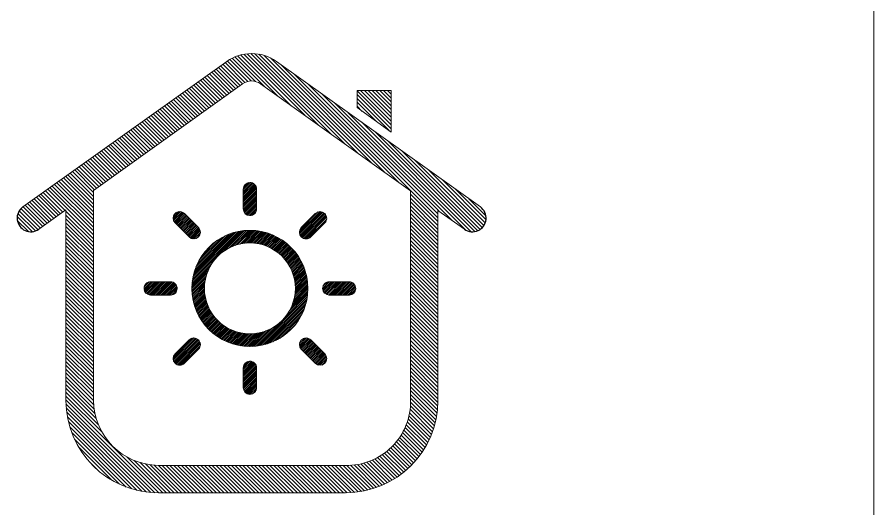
# Model space of a CAD drawing. Header units: inches. Extents: x -244 to 524, y 600 to 1121.
# Drawn here: x 270.12 to 301.58, y 930.99 to 949.04 of the extents above; entities that cross this region are included whole.
import ezdxf

# ---------------------------------------------------------------- set-up
doc = ezdxf.new("R2010")
doc.units = ezdxf.units.IN
doc.layers.add('1', color=7, linetype='Continuous', true_color=0xffffff)
doc.layers.add('DWG', color=7, linetype='Continuous')

msp = doc.modelspace()

# ---------------------------------------------------------------- hatches: boundary and pattern name
h = msp.add_hatch()
h.set_pattern_fill('ANSI31', color=256, scale=0.03146000000000001, angle=180)
h.set_pattern_definition([(135, (33324.97674560169, -2876.808135552522), (0.0706297143922089, 0.07062971439220891), [])])
edge = h.paths.add_edge_path(flags=16)
edge.add_arc((282.2265145534338, 934.9239056093953), 2.336965013614955, -91.25370356869422, 1.2596779101122024, ccw=False)
edge.add_line((282.1753829062123, 932.5875000304096), (275.3054032475683, 932.5875000304062))
edge.add_arc((275.3349335219697, 935.0060790599774), 2.418759301664686, 180.6935628474613, 269.3004669271686, ccw=False)
edge.add_line((272.9163514284712, 934.9768008018876), (272.9163514284829, 942.6821136357452))
edge.add_line((272.9163514284829, 942.6821136357452), (278.3991559144326, 946.5915264814545))
edge.add_arc((278.7279918615515, 946.1303464328931), 0.5664098492335727, 54.50993046500702, 125.49006953424751, ccw=False)
edge.add_line((279.0568278086766, 946.5915264814499), (284.5629147881335, 942.6655124821883))
edge.add_line((284.5629147881335, 942.6655124821883), (284.562914788122, 934.9752808778538))
edge = h.paths.add_edge_path()
edge.add_arc((270.6210901413298, 941.6634387171028), 0.5031195541363783, 125.49006953456649, 305.49006953469797, ccw=False)
edge.add_line((270.3289981247058, 942.0730867850556), (277.814971881184, 947.4108226173704))
edge.add_arc((278.7279918615547, 946.1303464328836), 1.5726489575264, 54.50993046543363, 125.49006953456649, ccw=False)
edge.add_line((279.6410118419197, 947.4108226173704), (287.1269855984037, 942.0730867850556))
edge.add_arc((286.8348935817793, 941.6634387171028), 0.5031195541363783, -125.49006953468893, 54.50993046543363, ccw=False)
edge.add_line((286.5428015651551, 941.2537906491497), (285.5696347881212, 941.9476893115772))
edge.add_line((285.5696347881212, 941.9476893115797), (285.5696347881212, 934.9760073971726))
edge.add_arc((282.1744074213581, 934.9760073971696), 3.39522736676545, -90, 5.212541509536095e-11, ccw=False)
edge.add_line((282.1744074213581, 931.5807800304083), (275.304858795241, 931.5807800304083))
edge.add_arc((275.304858795241, 934.9760073971726), 3.39522736676545, 180, 270, ccw=False)
edge.add_line((271.909631428478, 934.9760073971726), (271.909631428478, 941.9642904651256))
edge.add_line((271.909631428478, 941.9642904651231), (270.9131821579541, 941.2537906491497))
h.paths.add_polyline_path([(282.5997705640527, 946.3516557300294), (282.5997705640467, 945.7181275256413), (283.8560046897652, 944.8223928991616), (283.8560046897595, 946.3516557300294)], flags=16)
h = msp.add_hatch()
h.set_pattern_fill('ANSI31', color=256, scale=0.0144233040814015)
h.set_pattern_definition([(44.99999999999999, (-8162.248410317358, 1363.037878882666), (-0.03238124119076188, 0.03238124119076185), [])])
edge = h.paths.add_edge_path()
edge.add_arc((281.2403261843471, 936.5068900803465), 0.2451961693876162, 224.9999999990908, 314.9999999985288, ccw=False)
edge.add_line((281.0669463102494, 936.3335102062542), (280.5531354077685, 936.8473211087262))
edge.add_arc((280.7265152818642, 937.0207009828248), 0.2451961693907642, 135.0000000006199, 225.0000000004381, ccw=False)
edge.add_arc((280.7265152818657, 937.0207009828205), 0.2451961693949734, 44.999999999884324, 135.0000000001157, ccw=False)
edge.add_line((280.8998951559664, 937.1940808569202), (281.4137060584376, 936.6802699544473))
edge.add_arc((281.2403261843382, 936.5068900803471), 0.2451961693943897, -45.000000000119826, 45.000000000119826, ccw=False)
edge = h.paths.add_edge_path()
edge.add_arc((276.0889822893179, 941.6582339753757), 0.2451961693893316, 135.0000000016076, 225.0000000010373)
edge.add_line((275.9156024152249, 941.4848541012764), (276.429413317693, 940.9710431988005))
edge.add_arc((276.6027931917953, 941.1444230728966), 0.2451961693936292, 224.9999999989751, 314.9999999987767)
edge.add_arc((276.6027931917912, 941.1444230728941), 0.2451961693946727, 314.9999999998802, 405.0000000001198)
edge.add_line((276.7761730658909, 941.3178029469946), (276.262362163418, 941.831613849467))
edge.add_arc((276.0889822893175, 941.6582339753672), 0.2451961693949734, 44.99999999988428, 135.0000000001157)
edge = h.paths.add_edge_path()
edge.add_arc((276.0889822893191, 936.5068900803396), 0.2451961693887657, 134.9999999994917, 224.9999999989214, ccw=False)
edge.add_line((275.9156024152249, 936.6802699544367), (276.429413317693, 937.1940808569118))
edge.add_arc((276.6027931917961, 937.0207009828164), 0.2451961693936292, 45.000000001487706, 135.0000000012894, ccw=False)
edge.add_arc((276.6027931917902, 937.0207009828189), 0.2451961693960875, -45.000000000119826, 45.000000000119826, ccw=False)
edge.add_line((276.7761730658909, 936.8473211087176), (276.262362163418, 936.3335102062451))
edge.add_arc((276.08898228932, 936.5068900803444), 0.2451961693927095, 224.9999999995537, 314.99999999978513, ccw=False)
edge = h.paths.add_edge_path()
edge.add_arc((281.2403261843448, 941.6582339753645), 0.2451961693910117, 45.00000000153734, 135.0000000009753)
edge.add_line((281.0669463102446, 941.831613849459), (280.5531354077717, 941.3178029469866))
edge.add_arc((280.7265152818655, 941.1444230728866), 0.2451961693901983, 134.999999999033, 224.9999999988511)
edge.add_arc((280.7265152818663, 941.1444230728926), 0.2451961693949734, 224.999999999752, 314.9999999999835)
edge.add_line((280.8998951559664, 940.9710431987926), (281.4137060584376, 941.484854101265))
edge.add_arc((281.2403261843377, 941.6582339753659), 0.2451961693952386, 314.9999999998802, 405.0000000001198)
edge = h.paths.add_edge_path()
edge.add_arc((282.3072044372264, 939.0825620278656), 0.2451961693912086, 269.9999999985564, 359.9999999979895, ccw=False)
edge.add_line((282.3072044372202, 938.8373658584744), (281.5805660904448, 938.8373658584719))
edge.add_arc((281.580566090443, 939.0825620278595), 0.2451961693875819, 180.0000000006078, 270.0000000004208, ccw=False)
edge.add_arc((281.5805660904476, 939.0825620278606), 0.2451961693920839, 90.00000000063119, 180.000000000865, ccw=False)
edge.add_line((281.5805660904448, 939.3277581972527), (282.3072044372202, 939.3277581972527))
edge.add_arc((282.3072044372214, 939.0825620278565), 0.2451961693960856, 7.008793545537628e-11, 90.00000000030388, ccw=False)
edge = h.paths.add_edge_path()
edge.add_arc((275.022104036429, 939.0825620278615), 0.2451961693872068, 180.0000000010754, 270.0000000005085)
edge.add_line((275.0221040364312, 938.8373658584744), (275.7487423832113, 938.8373658584719))
edge.add_arc((275.7487423832146, 939.0825620278613), 0.2451961693891826, 269.9999999992052, 359.9999999990181)
edge.add_arc((275.7487423832102, 939.082562027859), 0.2451961693936846, 359.9999999995091, 449.9999999997428)
edge.add_line((275.7487423832113, 939.3277581972527), (275.0221040364343, 939.3277581972527))
edge.add_arc((275.0221040364355, 939.082562027859), 0.2451961693936846, 90.00000000025715, 180.0000000004909)
edge = h.paths.add_edge_path()
edge.add_arc((278.6646542368345, 935.440011827458), 0.2451961693885824, 179.9999999988779, 269.99999999831095, ccw=False)
edge.add_line((278.4194580674459, 935.440011827463), (278.4194580674427, 936.1666501742361))
edge.add_arc((278.6646542368332, 936.1666501742413), 0.2451961693905833, 90.00000000140273, 180.0000000012157, ccw=False)
edge.add_arc((278.6646542368301, 936.1666501742343), 0.2451961693976864, 4.4417447497835383e-10, 90.00000000067803, ccw=False)
edge.add_line((278.9098504062279, 936.1666501742361), (278.9098504062279, 935.4400118274646))
edge.add_arc((278.6646542368306, 935.4400118274671), 0.2451961693972862, 269.9999999992285, 359.9999999994623, ccw=False)
edge = h.paths.add_edge_path()
edge.add_arc((278.6646542368342, 942.7251122282553), 0.2451961693883823, 90.00000000164229, 180.0000000010754)
edge.add_line((278.4194580674459, 942.7251122282505), (278.4194580674427, 941.9984738814774))
edge.add_arc((278.6646542368335, 941.9984738814719), 0.2451961693907833, 179.9999999987376, 269.9999999985505)
edge.add_arc((278.66465423683, 941.998473881479), 0.2451961693978865, 269.9999999993688, 359.9999999996026)
edge.add_line((278.9098504062279, 941.9984738814774), (278.9098504062279, 942.7251122282491))
edge.add_arc((278.6646542368307, 942.7251122282466), 0.2451961693970862, 5.844425387247636e-10, 90.00000000081822)
edge = h.paths.add_edge_path(flags=17)
edge.add_arc((278.6646542368273, 939.082562027857), 1.669464730106773, 0, 360)
edge = h.paths.add_edge_path()
edge.add_arc((278.6646542368273, 939.082562027857), 2.131010460711622, 0, 360)

# ---------------------------------------------------------------- linework, layer by layer
at = {"lineweight": 5}
for p, q in [((283.8560046897595, 946.3516557300294), (282.5997705640527, 946.3516557300294)), ((282.5997705640527, 946.3516557300294), (282.5997705640467, 945.7181275256413)), ((283.8560046897652, 944.8223928991616), (283.8560046897595, 946.3516557300294)), ((271.909631428478, 941.9642904651256), (271.909631428478, 934.9760073971726)), ((275.304858795241, 931.5807800304083), (282.1744074213581, 931.5807800304083))]:
    msp.add_line(p, q, dxfattribs=at)
for points in [[(284.562914788122, 934.9752808778538, -0.427120995568998), (282.1753829062123, 932.5875000304096), (275.3054032475683, 932.5875000304062, -0.4071099223713556), (272.9163514284712, 934.9768008018876), (272.9163514284829, 942.6821136357452), (278.3991559144326, 946.5915264814545, -0.320006987056224), (279.0568278086766, 946.5915264814499), (284.5629147881335, 942.6655124821883)], [(278.6646542368273, 942.9703083976435, 0.4142135623701922), (278.4194580674459, 942.7251122282505), (278.4194580674427, 941.9984738814774, 0.414213562372151), (278.6646542368273, 941.7532777120812, 0.4142135623743056), (278.9098504062279, 941.9984738814774), (278.9098504062279, 942.7251122282491, 0.4142135623743056)], [(275.9156024152168, 941.831613849467, 0.4142135623701922), (275.9156024152249, 941.4848541012764), (276.429413317693, 940.9710431988005, 0.414213562372151), (276.7761730658909, 940.9710431987937, 0.4142135623743056), (276.7761730658909, 941.3178029469946), (276.262362163418, 941.831613849467, 0.4142135623743056)], [(281.4137060584376, 941.8316138494665, 0.4142135623701922), (281.0669463102446, 941.831613849459), (280.5531354077717, 941.3178029469866, 0.414213562372151), (280.5531354077653, 940.9710431987933, 0.4142135623743056), (280.8998951559664, 940.9710431987926), (281.4137060584376, 941.484854101265, 0.4142135623743056)], [(274.7769078670418, 939.082562027857, 0.4142135623701922), (275.0221040364312, 938.8373658584744), (275.7487423832113, 938.8373658584719, 0.414213562372151), (275.9939385526038, 939.082562027857, 0.4142135623743056), (275.7487423832113, 939.3277581972527), (275.0221040364343, 939.3277581972527, 0.4142135623743056)], [(282.5524006066176, 939.082562027857, -0.4142135623701922), (282.3072044372202, 938.8373658584744), (281.5805660904448, 938.8373658584719, -0.414213562372151), (281.3353699210554, 939.082562027857, -0.4142135623743056), (281.5805660904448, 939.3277581972527), (282.3072044372202, 939.3277581972527, -0.4142135623743056)], [(275.9156024152201, 936.333510206247, -0.4142135623701922), (275.9156024152249, 936.6802699544367), (276.429413317693, 937.1940808569118, -0.414213562372151), (276.7761730658909, 937.1940808569202, -0.4142135623743056), (276.7761730658909, 936.8473211087176), (276.262362163418, 936.3335102062451, -0.4142135623743056)], [(281.4137060584376, 936.333510206247, -0.4142135623701922), (281.0669463102494, 936.3335102062542), (280.5531354077685, 936.8473211087262, -0.414213562372151), (280.5531354077653, 937.1940808569202, -0.4142135623743056), (280.8998951559664, 937.1940808569202), (281.4137060584376, 936.6802699544473, -0.4142135623743056)], [(278.6646542368273, 935.1948156580695, -0.4142135623701922), (278.4194580674459, 935.440011827463), (278.4194580674427, 936.1666501742361, -0.414213562372151), (278.6646542368273, 936.4118463436321, -0.4142135623743056), (278.9098504062279, 936.1666501742361), (278.9098504062279, 935.4400118274646, -0.4142135623743056)]]:
    msp.add_lwpolyline(points, format="xyb", close=True, dxfattribs=at)
for radius in [2.131010460711622, 1.669464730106773]:
    msp.add_circle((278.6646542368273, 939.082562027857), radius, dxfattribs=at)
for centre, start, end in [((270.6210901413298, 941.6634387171028), 125.4900695345533, 305.4900695346594), ((286.8348935817793, 941.6634387171028), 234.509930465312, 54.50993046542338)]:
    msp.add_arc(centre, 0.5031195541363784, start, end)
for centre, start, end in [((275.304858795241, 934.9760073971726), 180, 270), ((282.1744074213581, 934.9760073971696), 270, 0)]:
    msp.add_arc(centre, 3.39522736676545, start, end, dxfattribs=at)
at = {"layer": '1', "color": 7, "linetype": 'Continuous', "lineweight": 18}
msp.add_line((301.5762128058522, 919.6916696370399), (301.5762768058522, 965.8927376370399), dxfattribs=at)
at = {"layer": 'DWG', "lineweight": 5}
for p, q in [((277.814971881184, 947.4108226173704), (270.3289981247058, 942.0730867850556)), ((279.6410118419197, 947.4108226173704), (287.1269855984037, 942.0730867850556)), ((282.5997705640467, 945.7181275256413), (283.8560046897707, 944.8223928991616)), ((270.9131821579541, 941.2537906491497), (271.909631428478, 941.9642904651231)), ((285.5696347881212, 941.9476893115797), (285.5696347881212, 934.9760073971726)), ((286.5428015651551, 941.2537906491497), (285.5696347881212, 941.9476893115772))]:
    msp.add_line(p, q, dxfattribs=at)
msp.add_arc((278.7279918615547, 946.1303464328836), 1.5726489575264, 54.50993046544124, 125.4900695345588, dxfattribs=at)

doc.saveas('drawing.dxf')
